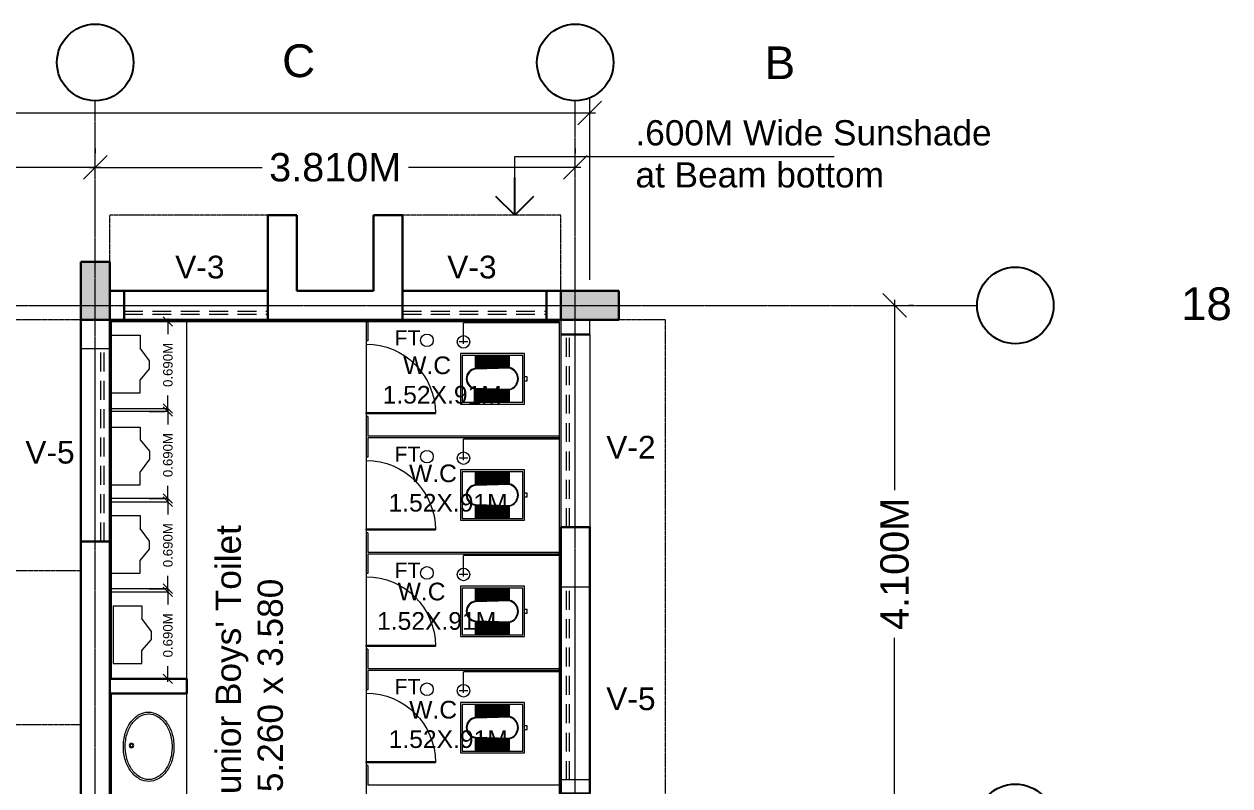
# Model space of a CAD drawing. Header units: metres. Extents: x 1545540 to 2027037, y 435419 to 693806.
# Drawn here: x 1696574 to 1706144, y 477250 to 483292 of the extents above; entities that cross this region are included whole.
import ezdxf

# ---------------------------------------------------------------- set-up
doc = ezdxf.new("R2010")
doc.units = ezdxf.units.M
doc.header["$LTSCALE"] = 1000
doc.header["$PDMODE"] = 35
doc.linetypes.add('CENTER', pattern=[2, 1.25, -0.25, 0.25, -0.25])
doc.linetypes.add('DASHED', pattern=[0.75, 0.5, -0.25])
doc.layers.get('Defpoints').update_dxf_attribs({"lineweight": 18})
for name, color, linetype, lineweight in [('- WALL', 7, 'Continuous', 30), ('Col-Hatch', 9, 'Continuous', 13), ('coloum hatch', 254, 'Continuous', 9), ('Column', 252, 'Continuous', 30), ('CUBICAL TOILET', 160, 'Continuous', 9), ('Dim', 6, 'Continuous', 15), ('dimension', 6, 'Continuous', 13), ('Door', 54, 'Continuous', 13), ('Fixture', 44, 'Continuous', 9), ('Furniture', 13, 'Continuous', 13), ('grid', 21, 'CENTER', 15), ('gride dimen', 3, 'Continuous', 13), ('Hidden', 1, 'DASHED', 18), ('PLASTER', 144, 'Continuous', 13), ('Text-1', 240, 'Continuous', 15), ('Text-2', 122, 'Continuous', 25), ('Text-Grid', 1, 'Continuous', 25), ('Ventilator', 6, 'DASHED', 18), ('wall l', 7, 'Continuous', 20), ('Window-Wall', 7, 'Continuous', 18)]:
    doc.layers.add(name, color=color, linetype=linetype, lineweight=lineweight)
doc.layers.add('text', color=7, linetype='Continuous')
doc.styles.add('dim-stylus bt', font='arial.ttf')
doc.styles.add('L120', font='simplex.shx', dxfattribs={"height": 1})
doc.dimstyles.new('1      100 (big)', dxfattribs={"dimscale": 75, "dimtxt": 5, "dimasz": 3.5, "dimexe": 1.5, "dimexo": 2, "dimgap": 1, "dimtad": 0, "dimdec": 3, "dimlfac": 0.001, "dimzin": 0, "dimdsep": 46, "dimtxsty": 'dim-stylus bt', "dimblk": 'OBLIQUE', "dimcen": 0, "dimdle": 0.6, "dimclrd": 256, "dimclre": 7, "dimclrt": 256, "dimadec": 0, "dimazin": 0, "dimtfac": 0.7, "dimtdec": 3, "dimtofl": 0, "dimtmove": 1, "dimatfit": 3, "dimldrblk": 'OPEN90', "dimfxl": 0, "dimtolj": 1, "dimtzin": 0, "dimlwd": 15, "dimlwe": 15, "dimarcsym": 0})

# ---------------------------------------------------------------- blocks, each defined once
blk = doc.blocks.new('_Oblique')
at = {"color": 0, "linetype": 'ByBlock', "lineweight": -2}
blk.add_line((-0.5, -0.5), (0.5, 0.5), dxfattribs=at)
blk = doc.blocks.new('*D96')
at = {"layer": 'Defpoints', "color": 0, "ltscale": 50, "transparency": 16777216}
for p in [(1703483.4, 481060.9), (1703483.4, 481060.9), (1703483.4, 476960.9)]:
    blk.add_point(p, dxfattribs=at)
at = {"layer": 'gride dimen', "lineweight": 15, "ltscale": 50, "transparency": 16777216}
for p, q in [((1703483.4, 481105.9), (1703483.4, 479596.2)), ((1703483.4, 476915.9), (1703483.4, 478425.5))]:
    blk.add_line(p, q, dxfattribs=at)
at = {"layer": 'gride dimen', "color": 7, "lineweight": 15, "ltscale": 50, "transparency": 16777216}
for p, q in [((1703633.4, 481060.9), (1703595.9, 481060.9)), ((1703333.4, 476960.9), (1703370.9, 476960.9))]:
    blk.add_line(p, q, dxfattribs=at)
at = {"layer": 'gride dimen', "lineweight": 15, "ltscale": 50, "transparency": 16777216, "xscale": 187.5, "yscale": 187.5, "zscale": 187.5}
for p, rotation in [((1703483.4, 481060.9), 90), ((1703483.4, 476960.9), 270)]:
    blk.add_blockref('_Oblique', p, dxfattribs=dict(at, rotation=rotation))
at = {"layer": 'gride dimen', "ltscale": 50, "transparency": 16777216, "insert": (1703483.4, 479010.9), "char_height": 225, "attachment_point": 5, "rotation": 90, "style": 'dim-stylus bt'}
blk.add_mtext('\\A1;4.100M', dxfattribs=at)
blk = doc.blocks.new('_Open90')
at = {"color": 0, "linetype": 'ByBlock', "lineweight": -2}
for p, q in [((-0.5, 0.5), (0, 0)), ((0, 0), (-1, 0)), ((0, 0), (-0.5, -0.5))]:
    blk.add_line(p, q, dxfattribs=at)
blk = doc.blocks.new('*D99')
at = {"layer": 'Defpoints', "color": 0, "ltscale": 50, "transparency": 16777216}
for p in [(1693558.4, 482155.4), (1697138.4, 482155.4), (1697138.4, 482155.4)]:
    blk.add_point(p, dxfattribs=at)
at = {"layer": 'gride dimen', "color": 7, "lineweight": 15, "ltscale": 50, "transparency": 16777216}
for p, q in [((1693558.4, 482305.4), (1693558.4, 482267.9)), ((1697138.4, 482305.4), (1697138.4, 482267.9))]:
    blk.add_line(p, q, dxfattribs=at)
at = {"layer": 'gride dimen', "lineweight": 15, "ltscale": 50, "transparency": 16777216}
for p, q in [((1693513.4, 482155.4), (1694767.7, 482155.4)), ((1697183.4, 482155.4), (1695929.1, 482155.4))]:
    blk.add_line(p, q, dxfattribs=at)
at = {"layer": 'gride dimen', "lineweight": 15, "ltscale": 50, "transparency": 16777216, "xscale": 187.5, "yscale": 187.5, "zscale": 187.5, "rotation": 180}
blk.add_blockref('_Oblique', (1693558.4, 482155.4), dxfattribs=at)
at = {"layer": 'gride dimen', "lineweight": 15, "ltscale": 50, "transparency": 16777216, "xscale": 187.5, "yscale": 187.5, "zscale": 187.5}
blk.add_blockref('_Oblique', (1697138.4, 482155.4), dxfattribs=at)
at = {"layer": 'gride dimen', "ltscale": 50, "transparency": 16777216, "insert": (1695348.4, 482155.4), "char_height": 225, "attachment_point": 5, "style": 'dim-stylus bt'}
blk.add_mtext('\\A1;3.580M', dxfattribs=at)
blk = doc.blocks.new('*D100')
at = {"layer": 'Defpoints', "color": 0, "ltscale": 50, "transparency": 16777216}
for p in [(1697138.4, 482155.4), (1700948.4, 482155.4), (1700948.4, 482155.4)]:
    blk.add_point(p, dxfattribs=at)
at = {"layer": 'gride dimen', "color": 7, "lineweight": 15, "ltscale": 50, "transparency": 16777216}
for p, q in [((1697138.4, 482305.4), (1697138.4, 482267.9)), ((1700948.4, 482305.4), (1700948.4, 482267.9))]:
    blk.add_line(p, q, dxfattribs=at)
at = {"layer": 'gride dimen', "lineweight": 15, "ltscale": 50, "transparency": 16777216}
for p, q in [((1697093.4, 482155.4), (1698462.7, 482155.4)), ((1700993.4, 482155.4), (1699624.1, 482155.4))]:
    blk.add_line(p, q, dxfattribs=at)
at = {"layer": 'gride dimen', "lineweight": 15, "ltscale": 50, "transparency": 16777216, "xscale": 187.5, "yscale": 187.5, "zscale": 187.5, "rotation": 180}
blk.add_blockref('_Oblique', (1697138.4, 482155.4), dxfattribs=at)
at = {"layer": 'gride dimen', "lineweight": 15, "ltscale": 50, "transparency": 16777216, "xscale": 187.5, "yscale": 187.5, "zscale": 187.5}
blk.add_blockref('_Oblique', (1700948.4, 482155.4), dxfattribs=at)
at = {"layer": 'gride dimen', "ltscale": 50, "transparency": 16777216, "insert": (1699043.4, 482155.4), "char_height": 225, "attachment_point": 5, "style": 'dim-stylus bt'}
blk.add_mtext('\\A1;3.810M', dxfattribs=at)
blk = doc.blocks.new('Urinal 1')
for p, q in [((0, 9), (9, 9)), ((0, 9), (0, -9)), ((9, 9), (9, 5)), ((12, 1), (9, 5)), ((12, -1.5), (12, 1)), ((9, -5), (12, -1.5)), ((9, -9), (9, -5)), ((0, -9), (9, -9))]:
    blk.add_line(p, q)
blk = doc.blocks.new('RSA BASIN 2')
for points in [[(10.67, -8.12, 0.12976), (9.97, -5.22, 0.106426), (7.61, -2.47, 0.084431), (4.27, -0.72, 0.073534), (0, 0, 0.073534), (-4.29, -0.55, 0.084431), (-7.7, -2.16, 0.106426), (-10.17, -4.82, 0.12976), (-10.98, -7.69, 0.12976), (-10.28, -10.59, 0.106426), (-7.92, -13.34, 0.084431), (-4.58, -15.09, 0.073534), (-0.31, -15.81, 0.073534), (3.98, -15.26, 0.084431), (7.39, -13.64, 0.106426), (9.85, -10.99, 0.12976)], [(10.08, -7.9, 0.119977), (9.45, -5.5, 0.106426), (7.25, -2.94, 0.084431), (4.08, -1.28, 0.073534), (-0.01, -0.59, 0.073534), (-4.13, -1.12, 0.084431), (-7.36, -2.65, 0.106426), (-9.66, -5.12, 0.12976), (-10.39, -7.7, 0.009633), (-10.39, -7.9, 0.119977), (-9.76, -10.31, 0.106426), (-7.57, -12.87, 0.084431), (-4.4, -14.53, 0.073534), (-0.3, -15.22, 0.073534), (3.82, -14.69, 0.084431), (7.05, -13.16, 0.106426), (9.35, -10.69, 0.12976), (10.08, -8.11, 0.009633)]]:
    blk.add_lwpolyline(points, format="xyb", close=True)
for radius in [0.7, 0.479]:
    blk.add_circle((-0.47, -2.53), radius)
blk = doc.blocks.new('RSA CL6')
for p, q in [((5.51, 3.48), (5.51, 7.28)), ((5.91, 3.47), (5.91, 7.28)), ((6.3, 3.46), (6.3, 7.28)), ((6.69, 3.45), (6.69, 7.28)), ((7.09, 3.44), (7.09, 7.28)), ((7.48, 3.43), (7.48, 7.28)), ((7.87, 3.42), (7.87, 7.28)), ((8.27, 3.41), (8.27, 7.28)), ((8.66, 3.4), (8.66, 7.28)), ((9.06, 3.39), (9.06, 7.28)), ((9.45, 3.38), (9.45, 7.28)), ((9.84, 3.37), (9.84, 7.28)), ((10.24, 3.36), (10.24, 7.28)), ((10.63, 3.35), (10.63, 7.28)), ((11.02, 3.34), (11.02, 7.28)), ((11.42, 3.33), (11.42, 7.28)), ((11.81, 3.32), (11.81, 7.28)), ((12.2, 3.31), (12.2, 7.28)), ((12.6, 3.31), (12.6, 7.28)), ((12.99, 3.3), (12.99, 7.28)), ((13.39, 3.29), (13.39, 7.28)), ((13.78, 3.28), (13.78, 7.28)), ((14.17, 3.27), (14.17, 7.28)), ((14.57, 3.26), (14.57, 7.28)), ((14.96, 3.25), (14.96, 7.28)), ((15.35, 3.24), (15.35, 7.28)), ((15.75, 3.23), (15.75, 7.28)), ((16.14, 3.22), (16.14, 7.28)), ((16.14, 7.28), (16.14, 3.22)), ((5.51, -7.28), (5.51, -3.47)), ((5.91, -7.28), (5.91, -3.45)), ((6.3, -7.28), (6.3, -3.44)), ((6.69, -7.28), (6.69, -3.43)), ((7.09, -7.28), (7.09, -3.42)), ((7.48, -7.28), (7.48, -3.41)), ((7.87, -7.28), (7.87, -3.4)), ((8.27, -7.28), (8.27, -3.39)), ((8.66, -7.28), (8.66, -3.38)), ((9.06, -7.28), (9.06, -3.37)), ((9.45, -7.28), (9.45, -3.36)), ((9.84, -7.28), (9.84, -3.34)), ((10.24, -7.28), (10.24, -3.33)), ((10.63, -7.28), (10.63, -3.32)), ((11.02, -7.28), (11.02, -3.31)), ((11.42, -7.28), (11.42, -3.3)), ((11.81, -7.28), (11.81, -3.29)), ((12.2, -7.28), (12.2, -3.28)), ((12.6, -7.28), (12.6, -3.27)), ((12.99, -7.28), (12.99, -3.26)), ((13.39, -7.28), (13.39, -3.24)), ((13.78, -7.28), (13.78, -3.23)), ((14.17, -7.28), (14.17, -3.22)), ((14.57, -7.28), (14.57, -3.21)), ((14.96, -7.28), (14.96, -3.2)), ((15.35, -7.28), (15.35, -3.19)), ((15.75, -7.28), (15.75, -3.18)), ((16.14, -3.17), (16.14, -7.28)), ((16.14, -7.28), (16.14, -3.17))]:
    blk.add_line(p, q)
for points in [[(0.79, 7.87), (20.87, 7.87), (20.87, -7.87), (0.79, -7.87)], [(1.38, 7.28), (20.28, 7.28), (20.28, -7.28), (1.38, -7.28)]]:
    blk.add_lwpolyline(points, close=True)
blk.add_lwpolyline([(0.79, -0.59), (0, -0.59), (0, 0.59), (0.79, 0.59)])
for points in [[(5.51, 3.48), (16.14, 3.22, -0.899983), (16.14, -3.17), (5.54, -3.47, -0.799392)], [(5.53, 3.28), (16.13, 3.02, -0.897689), (16.12, -2.97), (5.56, -3.27, -0.793494), (5.53, 3.28)]]:
    blk.add_lwpolyline(points, format="xyb", close=True)
blk = doc.blocks.new('CC')
at = {"layer": 'Col-Hatch', "ltscale": 0.05}
blk.add_hatch(color=256, dxfattribs=at).paths.add_polyline_path([(4078.606, 341.3281), (4078.606, 341.0981), (4079.066, 341.0981), (4079.066, 341.3281)])
at = {"layer": 'Column'}
blk.add_lwpolyline([(4078.606, 341.3281), (4079.066, 341.3281), (4079.066, 341.0981), (4078.606, 341.0981)], close=True, dxfattribs=at)
blk = doc.blocks.new('RH 1200')
for p, q in [((20.99, 0), (20.99, 43.31)), ((21.65, 0), (21.65, 43.31)), ((21.65, 0), (20.99, 0))]:
    blk.add_line(p, q)
at = {"extrusion": (0, 0, -1)}
blk.add_ellipse((21.65, 0), major_axis=(-30.62, 30.62), ratio=1, start_param=5.497787, end_param=7.068583, dxfattribs=at)
blk = doc.blocks.new('HJK')
at = {"layer": 'Door', "ltscale": 20}
blk.add_line((3658.233, -481.12), (3658.908, -481.12), dxfattribs=at)
at = {"layer": 'Door', "ltscale": 20, "xscale": 0.014287499999341, "yscale": 0.014287499999341, "zscale": 0.014287499999341, "rotation": 359.999999999943}
blk.add_blockref('RH 1200', (3658.571, -481.12), dxfattribs=at)
blk = doc.blocks.new('*D105')
at = {"layer": 'Defpoints', "color": 0, "ltscale": 50, "transparency": 16777216}
for p in [(1701063.4, 482587), (1689633.4, 481114.6), (1701063.4, 481114.6)]:
    blk.add_point(p, dxfattribs=at)
at = {"layer": 'gride dimen', "color": 7, "lineweight": 15, "ltscale": 50, "transparency": 16777216}
for p, q in [((1689633.4, 481264.6), (1689633.4, 482699.5)), ((1701063.4, 481264.6), (1701063.4, 482699.5))]:
    blk.add_line(p, q, dxfattribs=at)
at = {"layer": 'gride dimen', "lineweight": 15, "ltscale": 50, "transparency": 16777216}
for p, q in [((1689588.4, 482587), (1694690.8, 482587)), ((1701108.4, 482587), (1696006, 482587))]:
    blk.add_line(p, q, dxfattribs=at)
at = {"layer": 'gride dimen', "lineweight": 15, "ltscale": 50, "transparency": 16777216, "xscale": 187.5, "yscale": 187.5, "zscale": 187.5, "rotation": 180}
blk.add_blockref('_Oblique', (1689633.4, 482587), dxfattribs=at)
at = {"layer": 'gride dimen', "lineweight": 15, "ltscale": 50, "transparency": 16777216, "xscale": 187.5, "yscale": 187.5, "zscale": 187.5}
blk.add_blockref('_Oblique', (1701063.4, 482587), dxfattribs=at)
at = {"layer": 'gride dimen', "ltscale": 50, "transparency": 16777216, "insert": (1695348.4, 482587), "char_height": 225, "attachment_point": 5, "style": 'dim-stylus bt'}
blk.add_mtext('\\A1;11.430M', dxfattribs=at)
blk = doc.blocks.new('*D91')
at = {"layer": 'Defpoints', "color": 0, "ltscale": 50, "transparency": 16777216}
for p in [(1697715.4, 478788.9), (1697715.4, 478098.9), (1697715.4, 478098.9)]:
    blk.add_point(p, dxfattribs=at)
at = {"layer": 'Dim', "color": 7, "lineweight": 15, "ltscale": 50, "transparency": 16777216}
for p, q in [((1697565.4, 478788.9), (1697692.9, 478788.9)), ((1697565.4, 478098.9), (1697692.9, 478098.9))]:
    blk.add_line(p, q, dxfattribs=at)
at = {"layer": 'Dim', "lineweight": 15, "ltscale": 50, "transparency": 16777216}
for p, q in [((1697715.4, 478811.4), (1697715.4, 478687.5)), ((1697715.4, 478076.4), (1697715.4, 478200.3))]:
    blk.add_line(p, q, dxfattribs=at)
at = {"layer": 'Dim', "lineweight": 15, "ltscale": 50, "transparency": 16777216, "xscale": 75, "yscale": 75, "zscale": 75}
for p, rotation in [((1697715.4, 478788.9), 90), ((1697715.4, 478098.9), 270)]:
    blk.add_blockref('_Oblique', p, dxfattribs=dict(at, rotation=rotation))
at = {"layer": 'Dim', "ltscale": 50, "transparency": 16777216, "insert": (1697715.4, 478443.9), "char_height": 75, "attachment_point": 5, "rotation": 90, "style": 'dim-stylus bt'}
blk.add_mtext('\\A1;0.690M', dxfattribs=at)
blk = doc.blocks.new('*D92')
at = {"layer": 'Defpoints', "color": 0, "ltscale": 50, "transparency": 16777216}
for p in [(1697715.4, 479503.9), (1697715.4, 479503.9), (1697715.4, 478813.9)]:
    blk.add_point(p, dxfattribs=at)
at = {"layer": 'Dim', "color": 7, "lineweight": 15, "ltscale": 50, "transparency": 16777216}
for p, q in [((1697565.4, 479503.9), (1697692.9, 479503.9)), ((1697565.4, 478813.9), (1697692.9, 478813.9))]:
    blk.add_line(p, q, dxfattribs=at)
at = {"layer": 'Dim', "lineweight": 15, "ltscale": 50, "transparency": 16777216}
for p, q in [((1697715.4, 479526.4), (1697715.4, 479402.5)), ((1697715.4, 478791.4), (1697715.4, 478915.3))]:
    blk.add_line(p, q, dxfattribs=at)
at = {"layer": 'Dim', "lineweight": 15, "ltscale": 50, "transparency": 16777216, "xscale": 75, "yscale": 75, "zscale": 75}
for p, rotation in [((1697715.4, 479503.9), 90), ((1697715.4, 478813.9), 270)]:
    blk.add_blockref('_Oblique', p, dxfattribs=dict(at, rotation=rotation))
at = {"layer": 'Dim', "ltscale": 50, "transparency": 16777216, "insert": (1697715.4, 479158.9), "char_height": 75, "attachment_point": 5, "rotation": 90, "style": 'dim-stylus bt'}
blk.add_mtext('\\A1;0.690M', dxfattribs=at)
blk = doc.blocks.new('*D93')
at = {"layer": 'Defpoints', "color": 0, "ltscale": 50, "transparency": 16777216}
for p in [(1697715.4, 480218.9), (1697715.4, 480218.9), (1697715.4, 479528.9)]:
    blk.add_point(p, dxfattribs=at)
at = {"layer": 'Dim', "lineweight": 15, "ltscale": 50, "transparency": 16777216}
for p, q in [((1697715.4, 480241.4), (1697715.4, 480117.5)), ((1697715.4, 479506.4), (1697715.4, 479630.3))]:
    blk.add_line(p, q, dxfattribs=at)
at = {"layer": 'Dim', "color": 7, "lineweight": 15, "ltscale": 50, "transparency": 16777216}
for p, q in [((1697565.4, 480218.9), (1697692.9, 480218.9)), ((1697565.4, 479528.9), (1697692.9, 479528.9))]:
    blk.add_line(p, q, dxfattribs=at)
at = {"layer": 'Dim', "lineweight": 15, "ltscale": 50, "transparency": 16777216, "xscale": 75, "yscale": 75, "zscale": 75}
for p, rotation in [((1697715.4, 480218.9), 90), ((1697715.4, 479528.9), 270)]:
    blk.add_blockref('_Oblique', p, dxfattribs=dict(at, rotation=rotation))
at = {"layer": 'Dim', "ltscale": 50, "transparency": 16777216, "insert": (1697715.4, 479873.9), "char_height": 75, "attachment_point": 5, "rotation": 90, "style": 'dim-stylus bt'}
blk.add_mtext('\\A1;0.690M', dxfattribs=at)
blk = doc.blocks.new('*D94')
at = {"layer": 'Defpoints', "color": 0, "ltscale": 50, "transparency": 16777216}
for p in [(1697715.4, 480933.9), (1697715.4, 480933.9), (1697715.4, 480243.9)]:
    blk.add_point(p, dxfattribs=at)
at = {"layer": 'Dim', "color": 7, "lineweight": 15, "ltscale": 50, "transparency": 16777216}
for p, q in [((1697565.4, 480933.9), (1697692.9, 480933.9)), ((1697565.4, 480243.9), (1697692.9, 480243.9))]:
    blk.add_line(p, q, dxfattribs=at)
at = {"layer": 'Dim', "lineweight": 15, "ltscale": 50, "transparency": 16777216}
for p, q in [((1697715.4, 480956.4), (1697715.4, 480832.5)), ((1697715.4, 480221.4), (1697715.4, 480345.3))]:
    blk.add_line(p, q, dxfattribs=at)
at = {"layer": 'Dim', "lineweight": 15, "ltscale": 50, "transparency": 16777216, "xscale": 75, "yscale": 75, "zscale": 75}
for p, rotation in [((1697715.4, 480933.9), 90), ((1697715.4, 480243.9), 270)]:
    blk.add_blockref('_Oblique', p, dxfattribs=dict(at, rotation=rotation))
at = {"layer": 'Dim', "ltscale": 50, "transparency": 16777216, "insert": (1697715.4, 480588.9), "char_height": 75, "attachment_point": 5, "rotation": 90, "style": 'dim-stylus bt'}
blk.add_mtext('\\A1;0.690M', dxfattribs=at)

msp = doc.modelspace()

# ---------------------------------------------------------------- linework, layer by layer
at = {"layer": '- WALL'}
for p, q in [((1698508.4108, 481775.8609), (1698738.4108, 481775.8609)), ((1698508.4108, 480945.8609), (1698508.4108, 481775.8609)), ((1698738.4108, 481175.8609), (1698738.4108, 481775.8609)), ((1699348.4108, 481175.8609), (1699348.4108, 481775.8609)), ((1699348.4108, 481775.8609), (1699578.4108, 481775.8609)), ((1699578.4108, 480945.8609), (1699578.4108, 481775.8609)), ((1697253.4108, 481175.8609), (1697367.4108, 481175.8609)), ((1697367.4108, 481175.8609), (1698508.4108, 481175.8609)), ((1697367.4108, 481175.8609), (1697367.4108, 480945.8609)), ((1698738.4108, 481175.8609), (1699348.4108, 481175.8609)), ((1699578.4108, 481175.8609), (1700719.4109, 481175.8609)), ((1700718.4108, 481175.8609), (1700833.4108, 481175.8609)), ((1700719.4109, 480945.8609), (1700719.4109, 481175.8609)), ((1697023.4109, 480945.8609), (1697023.4108, 474715.8608)), ((1697253.4109, 480945.8609), (1697253.4108, 475620.8609)), ((1697367.4108, 480945.8609), (1697253.4109, 480945.8609)), ((1698508.4108, 480945.8609), (1697367.4108, 480945.8609)), ((1699578.4108, 480945.8609), (1698508.4108, 480945.8609)), ((1700719.4109, 480945.8609), (1699578.4108, 480945.8609)), ((1700833.4109, 480945.8609), (1700718.4108, 480945.8609)), ((1701063.4108, 480830.8609), (1700833.4108, 480830.8609)), ((1701063.4108, 479302.8609), (1700833.4108, 479302.8609)), ((1697023.4108, 479187.8609), (1697253.4108, 479187.8609)), ((1697865.4109, 478098.8609), (1697253.4109, 478098.8609)), ((1697865.4109, 478098.8609), (1697265.4109, 478098.8609)), ((1697865.4109, 477983.8609), (1697865.4109, 478098.8609)), ((1697865.4109, 477983.8609), (1697253.4109, 477983.8609))]:
    msp.add_line(p, q, dxfattribs=at)
msp.add_lwpolyline([(1701063.4109, 479302.8609), (1701063.4109, 477190.8608), (1700833.4109, 477190.8608), (1700833.4108, 479302.8609)], dxfattribs=at)
at = {"layer": 'CUBICAL TOILET', "ltscale": 0.05}
for p, q in [((1699288.9108, 480933.8609), (1699288.9108, 480778.8609)), ((1699301.4108, 480933.8609), (1699301.4108, 480778.8609)), ((1699301.4108, 480778.8609), (1699288.9108, 480778.8609)), ((1699288.9108, 480178.8609), (1699288.9108, 479856.3609)), ((1699301.4108, 480178.8609), (1699288.9108, 480178.8609)), ((1699301.4108, 480178.8609), (1699301.4108, 480023.8609)), ((1700821.4109, 480023.8609), (1699301.4108, 480023.8609)), ((1700821.4109, 480011.3609), (1699301.4108, 480011.3609)), ((1699301.4108, 480011.3609), (1699301.4108, 479856.3609)), ((1699301.4108, 479856.3609), (1699288.9108, 479856.3609)), ((1699288.9108, 479256.3609), (1699288.9108, 478933.8609)), ((1699301.4108, 479256.3609), (1699288.9108, 479256.3609)), ((1699301.4108, 479256.3609), (1699301.4108, 479101.3609)), ((1700821.4109, 479101.3609), (1699301.4108, 479101.3609)), ((1700821.4109, 479088.8609), (1699301.4109, 479088.8609)), ((1699301.4109, 479088.8609), (1699301.4109, 478933.8609)), ((1699301.4109, 478933.8609), (1699288.9108, 478933.8609)), ((1699288.9108, 478333.8609), (1699288.9108, 478011.3609)), ((1699301.4109, 478333.8609), (1699288.9108, 478333.8609)), ((1699301.4109, 478333.8609), (1699301.4109, 478178.8609)), ((1700821.4109, 478166.3609), (1699301.4108, 478166.3609)), ((1699301.4108, 478166.3609), (1699301.4108, 478011.3609)), ((1700821.4109, 478178.8609), (1699301.4109, 478178.8609)), ((1699301.4108, 478011.3609), (1699288.9108, 478011.3609)), ((1699288.9108, 477411.3609), (1699288.9108, 477094.8609)), ((1699301.4108, 477411.3609), (1699288.9108, 477411.3609)), ((1699301.4108, 477411.3609), (1699301.4108, 477256.3609)), ((1700821.4109, 477256.3609), (1699301.4108, 477256.3609))]:
    msp.add_line(p, q, dxfattribs=at)
at = {"layer": 'Fixture'}
for p, q in [((1697865.4109, 478098.8609), (1697865.4109, 480945.8609)), ((1697865.4109, 475632.8609), (1697865.4109, 478086.3609))]:
    msp.add_line(p, q, dxfattribs=at)
for points in [[(1697715.4109, 480218.8609), (1697265.4109, 480218.8609), (1697265.4109, 480243.8609), (1697715.4109, 480243.8609)], [(1697715.4109, 479528.8609), (1697265.4109, 479528.8609), (1697265.4109, 479503.8609), (1697715.4109, 479503.8609)], [(1697715.4109, 478813.8609), (1697265.4109, 478813.8609), (1697265.4109, 478788.8609), (1697715.4109, 478788.8609)]]:
    msp.add_lwpolyline(points, close=True, dxfattribs=at)
at = {"layer": 'Furniture', "ltscale": 0.05}
for p, q in [((1700821.4108, 480921.8608), (1700061.4108, 480921.8608)), ((1700061.4108, 480756.0194), (1700061.4108, 480921.8608)), ((1700095.5694, 480771.8608), (1700027.2523, 480771.8608)), ((1700821.4108, 479999.3608), (1700061.4108, 479999.3608)), ((1700061.4108, 479833.5194), (1700061.4108, 479999.3608)), ((1700095.5694, 479849.3608), (1700027.2523, 479849.3608)), ((1700821.4108, 479076.8608), (1700061.4108, 479076.8608)), ((1700061.4108, 478911.0194), (1700061.4108, 479076.8608)), ((1700095.5694, 478926.8608), (1700027.2523, 478926.8608)), ((1700821.4108, 478154.3608), (1700061.4108, 478154.3608)), ((1700061.4108, 477988.5194), (1700061.4108, 478154.3608)), ((1700821.4108, 478164.7694), (1700447.1842, 478165.4147)), ((1700095.5694, 478004.3608), (1700027.2523, 478004.3608))]:
    msp.add_line(p, q, dxfattribs=at)
for centre in [(1699771.4108, 480783.8608), (1700061.4108, 480771.8608), (1699771.4108, 479861.3608), (1700061.4108, 479849.3608), (1699771.4108, 478938.8608), (1700061.4108, 478926.8608), (1699771.4108, 478016.3608), (1700061.4108, 478004.3608)]:
    msp.add_circle(centre, 50, dxfattribs=at)
at = {"layer": 'grid', "ltscale": 0.01}
for p, q in [((1697138.4108, 471340.8062), (1697138.4108, 482684.5285)), ((1700948.4108, 474173.9906), (1700948.4108, 482684.5285)), ((1688515.2701, 481060.8609), (1704137.6086, 481060.8609))]:
    msp.add_line(p, q, dxfattribs=at)
at = {"layer": 'Hidden', "color": 1, "ltscale": 0.005}
for p, q in [((1697253.4109, 481175.8609), (1697253.4109, 481775.8608)), ((1698665.9109, 481775.8608), (1697253.4109, 481775.8608)), ((1700833.4108, 481775.8608), (1699430.9109, 481775.8608)), ((1700833.4108, 481175.8609), (1700833.4108, 481775.8609)), ((1701663.4108, 480945.8609), (1701063.4108, 480945.8609)), ((1701663.4108, 474945.8608), (1701663.4108, 480945.8609)), ((1697023.4109, 477734.7375), (1693673.4108, 477734.7375))]:
    msp.add_line(p, q, dxfattribs=at)
msp.add_lwpolyline([(1697023.4109, 480945.8608), (1696423.4109, 480945.8608), (1696423.4109, 478957.8609), (1697023.4109, 478957.8609), (1697023.4109, 478957.8609)], dxfattribs=at)
at = {"layer": 'PLASTER', "ltscale": 0.05}
for p, q in [((1697265.4109, 480933.8609), (1700821.4108, 480933.8609)), ((1697265.4109, 480933.8609), (1697265.4109, 478098.8609)), ((1700821.4108, 480933.8609), (1700821.4108, 476345.8609)), ((1697265.4109, 477983.8609), (1697265.4109, 475632.8609))]:
    msp.add_line(p, q, dxfattribs=at)
at = {"layer": 'Text-Grid'}
for centre in [(1697138.4108, 482988.2962), (1700948.4108, 482988.2962), (1704441.3763, 481060.8609), (1704441.3763, 476960.8608)]:
    msp.add_circle(centre, 303.7677, dxfattribs=at)
at = {"layer": 'Ventilator', "ltscale": 0.3}
for p, q in [((1697367.4108, 481015.8609), (1698508.4108, 481015.8609)), ((1697367.4108, 480990.8609), (1698508.4108, 480990.8609)), ((1699578.4108, 481015.8609), (1700719.4109, 481015.8609)), ((1699578.4108, 480990.8609), (1700719.4109, 480990.8609)), ((1700878.4109, 479302.8609), (1700878.4109, 480830.8609)), ((1700903.4109, 479302.8609), (1700903.4109, 480830.8609)), ((1697183.4108, 479187.8609), (1697183.4108, 480715.8609)), ((1697208.4108, 479187.8609), (1697208.4108, 480715.8609)), ((1700878.4109, 477296.8609), (1700878.4109, 478824.8609)), ((1700903.4109, 477296.8609), (1700903.4109, 478824.8609))]:
    msp.add_line(p, q, dxfattribs=at)
at = {"layer": 'wall l', "ltscale": 0.05}
for points in [[(1697253.4108, 480715.8609), (1697023.4108, 480715.8609), (1697023.4108, 480945.8609), (1697253.4108, 480945.8609)], [(1700833.4108, 480830.8609), (1701063.4108, 480830.8609), (1701063.4108, 480945.8609), (1700833.4108, 480945.8609)]]:
    msp.add_lwpolyline(points, close=True, dxfattribs=at)
at = {"layer": 'Window-Wall'}
for p, q in [((1697367.4108, 481060.8609), (1698508.4108, 481060.8609)), ((1699578.4108, 481060.8609), (1700719.4109, 481060.8609)), ((1701063.4109, 480830.8609), (1700833.4109, 480830.8609)), ((1700833.4109, 480830.8609), (1700833.4109, 479302.8609)), ((1700948.4109, 479302.8609), (1700948.4109, 480830.8609)), ((1701063.4109, 480830.8609), (1701063.4109, 479302.8609)), ((1697138.4108, 479187.8609), (1697138.4108, 480715.8609)), ((1697253.4108, 480715.8609), (1697253.4108, 479187.8609)), ((1701063.4109, 478824.8609), (1700833.4109, 478824.8609)), ((1700833.4109, 478824.8609), (1700833.4109, 477296.8609)), ((1700948.4109, 477296.8609), (1700948.4109, 478824.8609)), ((1701063.4109, 478824.8609), (1701063.4109, 477296.8609)), ((1701063.4109, 477296.8609), (1700833.4109, 477296.8609))]:
    msp.add_line(p, q, dxfattribs=at)

# ---------------------------------------------------------------- block references
at = {"layer": 'coloum hatch', "ltscale": 0.05, "xscale": -999.9999998279076, "yscale": 999.9999998279076, "zscale": 999.9999998279076, "rotation": 90}
msp.add_blockref('CC', (2038351.5196, 4560011.88), dxfattribs=at)
at = {"layer": 'coloum hatch', "ltscale": 0.05, "xscale": -999.9999998279076, "yscale": 999.9999998279076, "zscale": 999.9999998279076}
msp.add_blockref('CC', (5779899.43, 139847.7521), dxfattribs=at)
at = {"layer": 'Door', "xscale": 888.8888887354885, "yscale": 888.8888887354885, "zscale": 888.8888887354885, "rotation": 270}
for p in [(2126950.956, 3732541.8906), (2126950.956, 3731619.3906), (2126950.956, 3730696.8906), (2126950.956, 3729774.3906)]:
    msp.add_blockref('HJK', p, dxfattribs=at)
at = {"layer": 'Fixture', "yscale": 25.39999999061718}
for name, p, xscale, zscale in [('Urinal 1', (1697265.4109, 480595.2109), 25.39999999061718, 25.39999999061718), ('RSA CL6', (1700566.4108, 480478.8609), -25.39999999061718, 25.39999999125772), ('RSA CL6', (1700566.4108, 479556.3609), -25.39999999061718, 25.39999999125772), ('Urinal 1', (1697265.4109, 479165.2109), 25.39999999061718, 25.39999999061718), ('RSA CL6', (1700566.4108, 478633.8609), -25.39999999061718, 25.39999999125772), ('Urinal 1', (1697279.5618, 478450.2109), 25.39999999061718, 25.39999999061718), ('RSA CL6', (1700566.4108, 477711.3609), -25.39999999061718, 25.39999999125772)]:
    msp.add_blockref(name, p, dxfattribs=dict(at, xscale=xscale, zscale=zscale))
at = {"layer": 'Fixture', "yscale": 25.39999999061718, "zscale": 25.39999999125772}
for name, p, xscale, rotation in [('Urinal 1', (1697265.4109, 479867.5109), -25.39999999061718, 180), ('RSA BASIN 2', (1697361.6117, 477558.9653), -25.39999999146533, 89.25539804738914)]:
    msp.add_blockref(name, p, dxfattribs=dict(at, xscale=xscale, rotation=rotation))

# ---------------------------------------------------------------- texts
at = {"layer": 'text', "attachment_point": 1, "style": 'L120'}
for s, insert, char_height, width, rotation in [('{\\fArial|b0|i0|c0|p34;.600M Wide Sunshade\\Pat Beam bottom}', (1701426.0836, 482530.179), 200, 6841.77004, 0.00000001), ('{\\fArial|b0|i0|c0|p34;   W.C\\P1.52X.91M}', (1699419.5584, 480655.8718), 140, 4322.064043, 0.00000001), ('{\\fArial|b0|i0|c0|p34;   W.C\\P1.52X.91M}', (1699465.8963, 479799.1444), 140, 4322.064043, 0.00000001), ("{\\fArial|b0|i0|c0|p34;Junior Boys' Toilet\\P  5.260 x 3.580}", (1698094.2701, 477044.9048), 200, 4322.064043, 90), ('{\\fArial|b0|i0|c0|p34;   W.C\\P1.52X.91M}', (1699375.581, 478861.6558), 140, 4322.064043, 0.00000001), ('{\\fArial|b0|i0|c0|p34;   W.C\\P1.52X.91M}', (1699467.4437, 477924.3201), 140, 4322.064043, 0.00000001)]:
    msp.add_mtext(s, dxfattribs=dict(at, insert=insert, char_height=char_height, width=width, rotation=rotation))
at = {"layer": 'Text-1', "char_height": 180, "width": 6841.77004, "attachment_point": 1, "style": 'L120'}
for s, insert, rotation in [('{\\fArial|b0|i0|c0|p34;V-3}', (1697773.3759, 481455.2247), 0.00000001), ('{\\fArial|b0|i0|c0|p34;V-3}', (1699932.5657, 481455.2247), 0.00000001), ('{\\fArial|b0|i0|c0|p34;V-5}', (1696583.6837, 479986.6116), 359.99999966), ('{\\fArial|b0|i0|c0|p34;V-2}', (1701194.6242, 480026.3392), 359.99999966), ('{\\fArial|b0|i0|c0|p34;V-5}', (1701194.6242, 478030.6395), 359.99999966)]:
    msp.add_mtext(s, dxfattribs=dict(at, insert=insert, rotation=rotation))
at = {"layer": 'Text-2', "ltscale": 0.05, "char_height": 120, "width": 6841.77004, "attachment_point": 1, "rotation": 0.00000001, "style": 'L120'}
for insert in [(1699514.5052, 480864.3595), (1699514.5052, 479941.8595), (1699514.5052, 479019.3595), (1699514.5052, 478096.8595)]:
    msp.add_mtext('{\\fArial|b0|i0|c0|p34;FT}', dxfattribs=dict(at, insert=insert))
at = {"layer": 'Text-Grid', "char_height": 259.746605, "attachment_point": 3, "rotation": 359.99999997, "style": 'L120'}
for s, insert, width in [('{\\fArial|b0|i0|c0|p34;C}', (1698883.8466, 483131.4554), 3486.422868), ('{\\fArial|b0|i0|c0|p34;B}', (1702693.8466, 483115.3686), 3486.422867), ('{\\fArial|b0|i0|c0|p34;18}', (1706159.8346, 481204.0201), 3486.422868)]:
    msp.add_mtext(s, dxfattribs=dict(at, insert=insert, width=width))

# ---------------------------------------------------------------- dimensions: what is measured, and where the dimension line sits
at = {"layer": 'Dim', "ltscale": 50}
for base, p1, p2, picture, middle in [((1697715.4109, 480933.8609), (1697715.4109, 480243.8609), (1697715.4109, 480933.8609), '*D94', (1697715.4109, 480588.8609)), ((1697715.4109, 480218.8609), (1697715.4109, 479528.8609), (1697715.4109, 480218.8609), '*D93', (1697715.4109, 479873.8609)), ((1697715.4109, 479503.8609), (1697715.4109, 478813.8609), (1697715.4109, 479503.8609), '*D92', (1697715.4109, 479158.8609)), ((1697715.4109, 478098.8609), (1697715.4109, 478788.8609), (1697715.4109, 478098.8609), '*D91', (1697715.4109, 478443.8609))]:
    dim = msp.add_linear_dim(base=base, p1=p1, p2=p2, angle=90, dimstyle='1      100 (big)', override={"dimtxt": 1, "dimasz": 1, "dimexe": 0.3, "dimpost": 'M\\X', "dimdle": 0.3}, dxfattribs=at)
    dim.commit()
    dim.dimension.update_dxf_attribs({"geometry": picture, "text_midpoint": middle})
at = {"layer": 'gride dimen', "ltscale": 50}
for p1, p2, distance, picture, middle in [((1689633.4108, 481114.648), (1701063.4108, 481114.648), 1472.31, '*D105', (1695348.4108, 482586.958)), ((1693558.4108, 482155.4103), (1697138.4108, 482155.4103), 0, '*D99', (1695348.4108, 482155.4103)), ((1697138.4108, 482155.4103), (1700948.4108, 482155.4103), 0, '*D100', (1699043.4108, 482155.4103))]:
    dim = msp.add_aligned_dim(p1=p1, p2=p2, distance=distance, dimstyle='1      100 (big)', override={"dimtxt": 3, "dimasz": 2.5, "dimpost": 'M\\X'}, dxfattribs=at)
    dim.commit()
    dim.dimension.update_dxf_attribs({"geometry": picture, "text_midpoint": middle})
dim = msp.add_linear_dim(base=(1703483.4108, 481060.8609), p1=(1703483.4108, 476960.8608), p2=(1703483.4108, 481060.8609), angle=90, dimstyle='1      100 (big)', override={"dimtxt": 3, "dimasz": 2.5, "dimpost": 'M\\X'}, dxfattribs=at)
dim.commit()
dim.dimension.update_dxf_attribs({"geometry": '*D96', "text_midpoint": (1703483.4108, 479010.8608)})

# ---------------------------------------------------------------- leaders
at = {"layer": 'dimension', "ltscale": 50}
msp.add_leader([(1700467.905, 481775.8608), (1700467.905, 482241.5176), (1703002.6562, 482241.5176)], dimstyle='1      100 (big)', override={"dimtxt": 6, "dimasz": 4}, dxfattribs=at)

doc.saveas('drawing.dxf')
